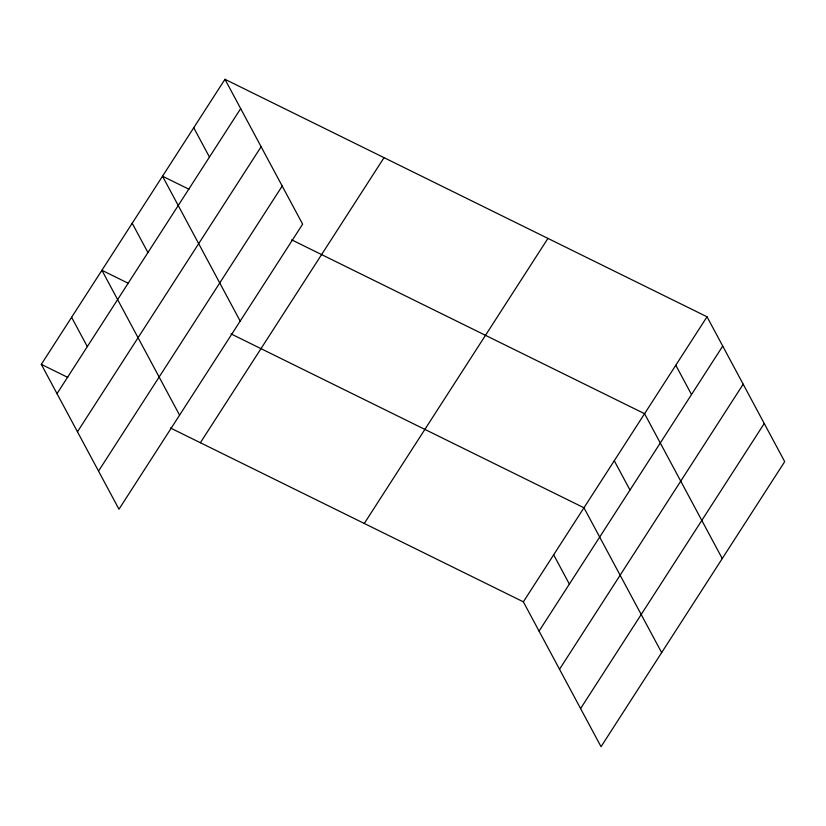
<?xml version="1.0" encoding="UTF-8"?>
<svg xmlns="http://www.w3.org/2000/svg" width="826" height="826" viewBox="0 0 826 826"><rect width="100%" height="100%" fill="white"/><g stroke="black" fill="none" stroke-linecap="round" stroke-linejoin="round"><path stroke-width="1.24" d="M224.961 79.296L302.636 224.166L118.975 509.219L41.3 364.359L224.961 79.296L707.025 316.781L784.7 461.641L601.039 746.704L523.364 601.834L170.404 427.961M57.015 393.651L240.676 108.598M77.458 431.791L261.119 146.729M98.531 471.088L282.193 186.026M200.377 442.726L384.038 157.663M364.276 523.467L547.937 238.404M523.364 601.834L707.025 316.781M539.068 631.136L722.729 346.084M559.522 669.277L743.183 384.214M580.585 708.574L764.246 423.511M189.03 189.278L162.516 176.217L240.19 321.087M291.63 239.819L644.579 413.702L722.254 558.572M128.422 283.349L101.908 270.288L179.583 415.158M231.012 333.89L583.972 507.773L661.647 652.633M41.3 364.359L67.815 377.42M675.802 365.237L691.507 394.539M614.276 460.732L629.98 490.035M553.668 554.804L569.372 584.106M193.738 127.751L209.453 157.054M132.212 223.247L147.926 252.549M71.604 317.318L87.319 346.621"/></g></svg>
